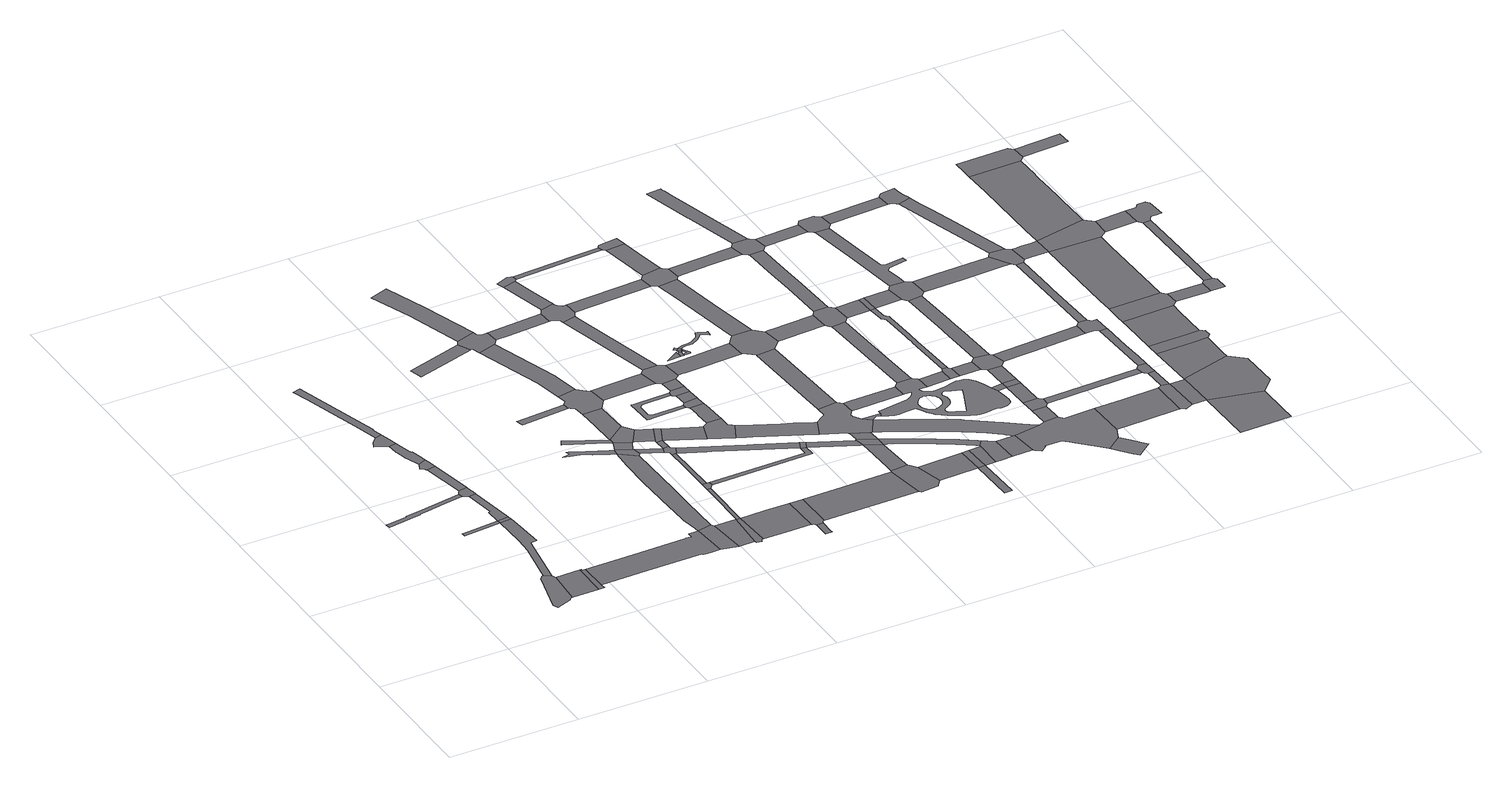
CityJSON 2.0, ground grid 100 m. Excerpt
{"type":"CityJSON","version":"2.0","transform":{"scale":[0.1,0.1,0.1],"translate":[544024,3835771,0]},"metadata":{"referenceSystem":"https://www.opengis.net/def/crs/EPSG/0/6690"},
"CityObjects":{
"road1":{"type":"Road","geometry":[{"type":"MultiSurface","lod":"1","boundaries":[[[0,1,2,3,4,5,6,7,8,9,10,11,12,13,14]]]}]},
"road2":{"type":"Road","attributes":{"RoadStructureAttribute.sectionType":"1"},"geometry":[{"type":"MultiSurface","lod":"1","boundaries":[[[15,16,17,18,19,20,21,22,23,24,25,26,27,28,29,30,31]]]}]},
"road3":{"type":"Road","geometry":[{"type":"MultiSurface","lod":"1","boundaries":[[[32,33,13,12,34,35,36,37]]]}]},
"road4":{"type":"Road","attributes":{"RoadStructureAttribute.sectionType":"1"},"geometry":[{"type":"MultiSurface","lod":"1","boundaries":[[[38,39,40,41,42,43,44]]]}]},
"road5":{"type":"Road","attributes":{"RoadStructureAttribute.sectionType":"1"},"geometry":[{"type":"MultiSurface","lod":"1","boundaries":[[[45,46,47,48,49,50,51,44,52,53,0,14]]]}]},
"road6":{"type":"Road","geometry":[{"type":"MultiSurface","lod":"1","boundaries":[[[54,55,56,37,36,57,58,59,60]]]}]},
"road7":{"type":"Road","geometry":[{"type":"MultiSurface","lod":"1","boundaries":[[[61,38,44,51]]]}]},
"road8":{"type":"Road","attributes":{"RoadStructureAttribute.sectionType":"1"},"geometry":[{"type":"MultiSurface","lod":"1","boundaries":[[[62,63,64,65,66,38,61]]]}]},
"road9":{"type":"Road","geometry":[{"type":"MultiSurface","lod":"1","boundaries":[[[67,68,69,70,71,72,15,31,73,74,75,64,63]]]}]},
"road10":{"type":"Road","attributes":{"RoadStructureAttribute.sectionType":"1"},"geometry":[{"type":"MultiSurface","lod":"1","boundaries":[[[76,77,78,70,69]]]}]},
"road11":{"type":"Road","geometry":[{"type":"MultiSurface","lod":"1","boundaries":[[[79,80,81,82,83,84,85,86,87]]]}]},
"road12":{"type":"Road","geometry":[{"type":"MultiSurface","lod":"1","boundaries":[[[88,89,90,91,92,93,94,78,77]]]}]},
"road13":{"type":"Road","attributes":{"RoadStructureAttribute.sectionType":"1"},"geometry":[{"type":"MultiSurface","lod":"1","boundaries":[[[95,96,97,98,99,100,87,86,101,102,103,104,90,89]]]}]},
"road14":{"type":"Road","attributes":{"RoadStructureAttribute.sectionType":"1"},"geometry":[{"type":"MultiSurface","lod":"1","boundaries":[[[105,106,107,108,109,110,111,112,81,80]]]}]},
"road15":{"type":"Road","attributes":{"RoadStructureAttribute.sectionType":"7"},"geometry":[{"type":"MultiSurface","lod":"1","boundaries":[[[113,114,115,116,117,118,119,120,60,59,121,122,123,124,125,126]]]}]},
"road16":{"type":"Road","geometry":[{"type":"MultiSurface","lod":"1","boundaries":[[[127,128,113,126,129,130]]]}]},
"road17":{"type":"Road","attributes":{"RoadStructureAttribute.sectionType":"1"},"geometry":[{"type":"MultiSurface","lod":"1","boundaries":[[[131,132,133,134,135,136,137,138,139,140,141,142,143,144]]]}]},
"road18":{"type":"Road","attributes":{"RoadStructureAttribute.sectionType":"1"},"geometry":[{"type":"MultiSurface","lod":"1","boundaries":[[[145,130,129,146]]]}]},
"road19":{"type":"Road","attributes":{"RoadStructureAttribute.sectionType":"1"},"geometry":[{"type":"MultiSurface","lod":"1","boundaries":[[[143,147,148,149,150,151,152,113,128,153,154,155,156]]]}]},
"road20":{"type":"Road","attributes":{"RoadStructureAttribute.sectionType":"1"},"geometry":[{"type":"MultiSurface","lod":"1","boundaries":[[[157,158,159,160,161,162,163,164]]]}]},
"road21":{"type":"Road","geometry":[{"type":"MultiSurface","lod":"1","boundaries":[[[165,145,146,166,167,168,169,170,171,172,173]]]}]},
"road22":{"type":"Road","attributes":{"RoadStructureAttribute.sectionType":"1"},"geometry":[{"type":"MultiSurface","lod":"1","boundaries":[[[174,175,176,177,178,179,180,181]]]}]},
"road23":{"type":"Road","attributes":{"RoadStructureAttribute.sectionType":"1"},"geometry":[{"type":"MultiSurface","lod":"1","boundaries":[[[182,183,184,185,186,187]]]}]},
"road24":{"type":"Road","geometry":[{"type":"MultiSurface","lod":"1","boundaries":[[[188,144,143,156,189,190,191,192]]]}]},
"road25":{"type":"Road","attributes":{"RoadStructureAttribute.sectionType":"1"},"geometry":[{"type":"MultiSurface","lod":"1","boundaries":[[[193,194,165,173,195,196]]]}]},
"road26":{"type":"Road","geometry":[{"type":"MultiSurface","lod":"1","boundaries":[[[163,188,192,197]]]}]},
"road27":{"type":"Road","geometry":[{"type":"MultiSurface","lod":"1","boundaries":[[[198,193,196,199,200,201,202,203]]]}]},
"road28":{"type":"Road","attributes":{"RoadStructureAttribute.sectionType":"1"},"geometry":[{"type":"MultiSurface","lod":"1","boundaries":[[[204,205,173,172,206,207]]]}]},
"road29":{"type":"Road","attributes":{"RoadStructureAttribute.sectionType":"1"},"geometry":[{"type":"MultiSurface","lod":"1","boundaries":[[[208,209,210,190,189,211,212]]]}]},
"road30":{"type":"Road","geometry":[{"type":"MultiSurface","lod":"1","boundaries":[[[213,214,164,163,197,215,216]]]}]},
"road31":{"type":"Road","attributes":{"RoadStructureAttribute.sectionType":"1"},"geometry":[{"type":"MultiSurface","lod":"1","boundaries":[[[217,218,219,220,164,214]]]}]},
"road32":{"type":"Road","attributes":{"RoadStructureAttribute.sectionType":"1"},"geometry":[{"type":"MultiSurface","lod":"1","boundaries":[[[221,222,223,224,198,203]]]}]},
"road33":{"type":"Road","geometry":[{"type":"MultiSurface","lod":"1","boundaries":[[[225,226,212,211,227,228,223,222,229,230]]]}]},
"road34":{"type":"Road","attributes":{"RoadStructureAttribute.sectionType":"1"},"geometry":[{"type":"MultiSurface","lod":"1","boundaries":[[[216,215,231,232,233]]]}]},
"road35":{"type":"Road","attributes":{"RoadStructureAttribute.sectionType":"1"},"geometry":[{"type":"MultiSurface","lod":"1","boundaries":[[[234,235,236,237,238,239]]]}]},
"road36":{"type":"Road","geometry":[{"type":"MultiSurface","lod":"1","boundaries":[[[240,241,242,243,244,182,187,245,246,247,248,218,217,249,250,251]]]}]},
"road37":{"type":"Road","attributes":{"RoadStructureAttribute.sectionType":"1"},"geometry":[{"type":"MultiSurface","lod":"1","boundaries":[[[252,253,212,226]]]}]},
"road38":{"type":"Road","attributes":{"RoadStructureAttribute.sectionType":"1"},"geometry":[{"type":"MultiSurface","lod":"1","boundaries":[[[254,255,256,257,258,259,242,241]]]}]},
"road39":{"type":"Road","geometry":[{"type":"MultiSurface","lod":"1","boundaries":[[[260,261,262,239,238,263,174,181,264,258,257,265,266,267,268]]]}]},
"road40":{"type":"Road","attributes":{"RoadStructureAttribute.sectionType":"1"},"geometry":[{"type":"MultiSurface","lod":"1","boundaries":[[[269,270,271,272,273,274]]]}]},
"road41":{"type":"Road","geometry":[{"type":"MultiSurface","lod":"1","boundaries":[[[233,232,253,252,275]]]}]},
"road42":{"type":"Road","geometry":[{"type":"MultiSurface","lod":"1","boundaries":[[[276,204,207,277,278,279,271,270,280,281]]]}]},
"road43":{"type":"Road","attributes":{"RoadStructureAttribute.sectionType":"1"},"geometry":[{"type":"MultiSurface","lod":"1","boundaries":[[[282,275,252,283,284,285]]]}]},
"road44":{"type":"Road","attributes":{"RoadStructureAttribute.sectionType":"1"},"geometry":[{"type":"MultiSurface","lod":"1","boundaries":[[[286,287,202,201,288,289,290,291]]]}]},
"road45":{"type":"Road","attributes":{"RoadStructureAttribute.sectionType":"1"},"geometry":[{"type":"MultiSurface","lod":"1","boundaries":[[[292,293,294,295,296,297,298,299,300,301,302,303,304,305,306,307,308,309]]]}]},
"road46":{"type":"Road","attributes":{"RoadStructureAttribute.sectionType":"1"},"geometry":[{"type":"MultiSurface","lod":"1","boundaries":[[[310,311,312,251,250,313,314,315]]]}]},
"road47":{"type":"Road","attributes":{"RoadStructureAttribute.sectionType":"1"},"geometry":[{"type":"MultiSurface","lod":"1","boundaries":[[[316,317,230,229,318,319,320,321]]]}]},
"road48":{"type":"Road","attributes":{"RoadStructureAttribute.sectionType":"1"},"geometry":[{"type":"MultiSurface","lod":"1","boundaries":[[[322,268,267,323,324]]]}]},
"road49":{"type":"Road","geometry":[{"type":"MultiSurface","lod":"1","boundaries":[[[325,326,327,328,329,285,284,330,331]]]}]},
"road50":{"type":"Road","attributes":{"RoadStructureAttribute.sectionType":"1"},"geometry":[{"type":"MultiSurface","lod":"1","boundaries":[[[332,333,334,335,336,337,328,327]]]}]},
"road51":{"type":"Road","attributes":{"RoadStructureAttribute.sectionType":"1"},"geometry":[{"type":"MultiSurface","lod":"1","boundaries":[[[338,339,276,281,340]]]}]},
"road52":{"type":"Road","geometry":[{"type":"MultiSurface","lod":"1","boundaries":[[[341,342,343,344,345,301,300,346,347,335,334]]]}]},
"road53":{"type":"Road","attributes":{"RoadStructureAttribute.sectionType":"1"},"geometry":[{"type":"MultiSurface","lod":"1","boundaries":[[[348,349,343,342]]]}]},
"road54":{"type":"Road","geometry":[{"type":"MultiSurface","lod":"1","boundaries":[[[350,351,352,353,292,309,354,355,349,348]]]}]},
"road55":{"type":"Road","attributes":{"RoadStructureAttribute.sectionType":"1"},"geometry":[{"type":"MultiSurface","lod":"1","boundaries":[[[356,357,351,350]]]}]},
"road56":{"type":"Road","geometry":[{"type":"MultiSurface","lod":"1","boundaries":[[[358,359,360,310,315,357,356,361,362]]]}]},
"road57":{"type":"Road","attributes":{"RoadStructureAttribute.sectionType":"1"},"geometry":[{"type":"MultiSurface","lod":"1","boundaries":[[[363,364,365,366,367,368,359,358]]]}]},
"road58":{"type":"Road","geometry":[{"type":"MultiSurface","lod":"1","boundaries":[[[369,370,371,372,373,374,375,376,322,324,377,378,379,380,367,366,381,382,383,384]]]}]},
"road59":{"type":"Road","geometry":[{"type":"MultiSurface","lod":"1","boundaries":[[[321,320,385,286,291,386]]]}]},
"road60":{"type":"Road","attributes":{"RoadStructureAttribute.sectionType":"1"},"geometry":[{"type":"MultiSurface","lod":"1","boundaries":[[[387,388,389,374,373]]]}]},
"road61":{"type":"Road","attributes":{"RoadStructureAttribute.sectionType":"1"},"geometry":[{"type":"MultiSurface","lod":"1","boundaries":[[[390,391,392,393,331,330,394,395,396,397,398,399]]]}]},
"road62":{"type":"Road","geometry":[{"type":"MultiSurface","lod":"1","boundaries":[[[400,401,402,403,404,389,388,405,406,407,408]]]}]},
"road63":{"type":"Road","attributes":{"RoadStructureAttribute.sectionType":"1"},"geometry":[{"type":"MultiSurface","lod":"1","boundaries":[[[386,291,409,410,411]]]}]},
"road64":{"type":"Road","geometry":[{"type":"MultiSurface","lod":"1","boundaries":[[[412,413,414,415]]]}]},
"road65":{"type":"Road","geometry":[{"type":"MultiSurface","lod":"1","boundaries":[[[416,415,414,417,418,419,420]]]}]},
"road66":{"type":"Road","geometry":[{"type":"MultiSurface","lod":"1","boundaries":[[[421,422,423,424]]]}]},
"road67":{"type":"Road","geometry":[{"type":"MultiSurface","lod":"1","boundaries":[[[423,425,416,420,426]]]}]},
"road68":{"type":"Road","geometry":[{"type":"MultiSurface","lod":"1","boundaries":[[[424,423,426,427,428]]]}]},
"road69":{"type":"Road","geometry":[{"type":"MultiSurface","lod":"1","boundaries":[[[429,430,431,432,338,340,433,434,435,436,437,438,439]]]}]},
"road70":{"type":"Road","geometry":[{"type":"MultiSurface","lod":"1","boundaries":[[[440,441,442,443,444,445,446,447,428,427,448,449,450,451,452,453,454,418,417]]]}]},
"road71":{"type":"Road","attributes":{"RoadStructureAttribute.sectionType":"1"},"geometry":[{"type":"MultiSurface","lod":"1","boundaries":[[[455,456,457,458,362,361,459,460,461,462]]]}]},
"road72":{"type":"Road","attributes":{"RoadStructureAttribute.sectionType":"1"},"geometry":[{"type":"MultiSurface","lod":"1","boundaries":[[[410,463,464,465,466,467,431,430,468,469]]]}]},
"road73":{"type":"Road","geometry":[{"type":"MultiSurface","lod":"1","boundaries":[[[470,471,411,410,469,472,473]]]}]},
"road74":{"type":"Road","attributes":{"RoadStructureAttribute.sectionType":"1"},"geometry":[{"type":"MultiSurface","lod":"1","boundaries":[[[474,473,472,475]]]}]},
"road75":{"type":"Road","attributes":{"RoadStructureAttribute.sectionType":"1"},"geometry":[{"type":"MultiSurface","lod":"1","boundaries":[[[476,384,383,477]]]}]},
"road76":{"type":"Road","geometry":[{"type":"MultiSurface","lod":"1","boundaries":[[[478,479,480,481,399,398,482,483,474,475,484,485,486,487,488,489,490,491,492]]]}]},
"road77":{"type":"Road","geometry":[{"type":"MultiSurface","lod":"1","boundaries":[[[493,494,495,496,497,498,499,500,501,502,503,504,505,506,507,508,509,510,511,512,513,514,424,428]]]}]},
"road78":{"type":"Road","attributes":{"RoadStructureAttribute.sectionType":"1"},"geometry":[{"type":"MultiSurface","lod":"1","boundaries":[[[515,516,408,407,517,518]]]}]},
"road79":{"type":"Road","attributes":{"RoadStructureAttribute.sectionType":"1"},"geometry":[{"type":"MultiSurface","lod":"1","boundaries":[[[519,520,439,438,521,522]]]}]},
"road80":{"type":"Road","attributes":{"RoadStructureAttribute.sectionType":"1"},"geometry":[{"type":"MultiSurface","lod":"1","boundaries":[[[523,524,525,526,527,479,478]]]}]},
"road81":{"type":"Road","attributes":{"RoadStructureAttribute.sectionType":"1"},"geometry":[{"type":"MultiSurface","lod":"1","boundaries":[[[488,487,528,529,530]]]}]},
"road82":{"type":"Road","attributes":{"RoadStructureAttribute.sectionType":"1"},"geometry":[{"type":"MultiSurface","lod":"1","boundaries":[[[531,522,532,533]]]}]},
"road83":{"type":"Road","attributes":{"RoadStructureAttribute.sectionType":"1"},"geometry":[{"type":"MultiSurface","lod":"1","boundaries":[[[534,535,536,537,538,539,540,472,469,541,542,543,544,545,546,547,548,549,550,551,552,553]]]}]},
"road84":{"type":"Road","geometry":[{"type":"MultiSurface","lod":"1","boundaries":[[[554,555,556,557,558,455,462,559,560,525,524,561,562,563,564]]]}]},
"road85":{"type":"Road","geometry":[{"type":"MultiSurface","lod":"1","boundaries":[[[565,519,522,531]]]}]},
"road86":{"type":"Road","attributes":{"RoadStructureAttribute.sectionType":"1"},"geometry":[{"type":"MultiSurface","lod":"1","boundaries":[[[566,567,568,569,570,571,572,554,564]]]}]},
"road87":{"type":"Road","attributes":{"RoadStructureAttribute.sectionType":"1"},"geometry":[{"type":"MultiSurface","lod":"1","boundaries":[[[573,574,492,491,575,576,577,578]]]}]},
"road88":{"type":"Road","attributes":{"RoadStructureAttribute.sectionType":"1"},"geometry":[{"type":"MultiSurface","lod":"1","boundaries":[[[579,565,531,580]]]}]},
"road89":{"type":"Road","geometry":[{"type":"MultiSurface","lod":"1","boundaries":[[[581,582,583,584,585,586,476,477,587,569,568,588,589,590]]]}]},
"road90":{"type":"Road","attributes":{"RoadStructureAttribute.sectionType":"1"},"geometry":[{"type":"MultiSurface","lod":"1","boundaries":[[[591,592,593,585,584]]]}]},
"road91":{"type":"Road","geometry":[{"type":"MultiSurface","lod":"1","boundaries":[[[594,595,596,515,518,597,598,593,592]]]}]},
"road92":{"type":"Road","geometry":[{"type":"MultiSurface","lod":"1","boundaries":[[[599,600,553,552,579,580,601,602,603]]]}]},
"road93":{"type":"Road","attributes":{"RoadStructureAttribute.sectionType":"1"},"geometry":[{"type":"MultiSurface","lod":"1","boundaries":[[[604,605,606,607,608,609,610,611,612,613,614,615,616,617,618,619,620,621,622,623,487,486,624,625,626,627,628,629,630,631,632,633,634,635,636,637,638,639,640,641,642]]]}]},
"road94":{"type":"Road","attributes":{"RoadStructureAttribute.sectionType":"1"},"geometry":[{"type":"MultiSurface","lod":"1","boundaries":[[[643,644,645,646,647,563,562,648,649,650,651]]]}]},
"road95":{"type":"Road","geometry":[{"type":"MultiSurface","lod":"1","boundaries":[[[641,603,602,652]]]}]},
"road96":{"type":"Road","attributes":{"RoadStructureAttribute.sectionType":"1"},"geometry":[{"type":"MultiSurface","lod":"1","boundaries":[[[653,654,655,656,657,658,659,660,661,662,663,664,665,666,667,668,669,670,671,672,673,674,675,676,677,678,679,680,681,682,683,684,685,686,687,688,689,690,691,692,693,694,695,696,697,698,699,700,701,702,703,704,705,706,707,708,709,573,578,710,711,712,713,714,715,716,717,718,530,529],[719,720,721,722,723,724,725,726,727,728,729,730,731,732,733,734,735,736,737,738,739,740,741,742,743,744,745,746,747,748,749,750,751,752,753,754,755,756],[757,758,759,760,761,762,763,764,765,766,767,768,769,770,771,772,773,774,775,776,777,778,779,780,781,782,783,784,785,786,787,788,789,790,791,792,793,794,795,796,797,798,799,800,801,802]]]}]},
"road97":{"type":"Road","attributes":{"RoadStructureAttribute.sectionType":"1"},"geometry":[{"type":"MultiSurface","lod":"1","boundaries":[[[803,804,805,806,707,706]]]}]},
"road98":{"type":"Road","attributes":{"RoadStructureAttribute.sectionType":"1"},"geometry":[{"type":"MultiSurface","lod":"1","boundaries":[[[807,808,809,590,589,810,811,812]]]}]},
"road99":{"type":"Road","geometry":[{"type":"MultiSurface","lod":"1","boundaries":[[[813,703,702,814]]]}]},
"road100":{"type":"Road","geometry":[{"type":"MultiSurface","lod":"1","boundaries":[[[815,816,817,818,819,643,651,820,821,805,804,822,823,824,825]]]}]},
"road101":{"type":"Road","geometry":[{"type":"MultiSurface","lod":"1","boundaries":[[[826,827,828,813,814,829,830,831,832,833]]]}]},
"road102":{"type":"Road","geometry":[{"type":"MultiSurface","lod":"1","boundaries":[[[834,835,836,642,641,652,837,838,839,840,841,842,843,844,845,846,847,848,849,850]]]}]},
"road103":{"type":"Road","attributes":{"RoadStructureAttribute.sectionType":"1"},"geometry":[{"type":"MultiSurface","lod":"1","boundaries":[[[851,852,853,854,855,856,817,816]]]}]},
"road104":{"type":"Road","attributes":{"RoadStructureAttribute.sectionType":"1"},"geometry":[{"type":"MultiSurface","lod":"1","boundaries":[[[857,858,859,860,836,835]]]}]},
"road105":{"type":"Road","attributes":{"RoadStructureAttribute.sectionType":"1"},"geometry":[{"type":"MultiSurface","lod":"1","boundaries":[[[861,825,824,862]]]}]},
"road106":{"type":"Road","geometry":[{"type":"MultiSurface","lod":"1","boundaries":[[[863,684,683,864]]]}]},
"road107":{"type":"Road","attributes":{"RoadStructureAttribute.sectionType":"1"},"geometry":[{"type":"MultiSurface","lod":"1","boundaries":[[[865,866,867,868,869,870,871,872,862,873,874,875,876,877,878,879,880,881,826,833]]]}]},
"road108":{"type":"Road","attributes":{"RoadStructureAttribute.sectionType":"1"},"geometry":[{"type":"MultiSurface","lod":"1","boundaries":[[[882,830,829,883]]]}]},
"road109":{"type":"Road","geometry":[{"type":"MultiSurface","lod":"1","boundaries":[[[884,885,886,887,888,860,859,889,890,891]]]}]},
"road110":{"type":"Road","geometry":[{"type":"MultiSurface","lod":"1","boundaries":[[[892,893,894,807,812,895,896,854,853,897,898,899,900,901,902,903]]]}]},
"road111":{"type":"Road","attributes":{"RoadStructureAttribute.sectionType":"1"},"geometry":[{"type":"MultiSurface","lod":"1","boundaries":[[[904,905,864,906,887,886]]]}]},
"road112":{"type":"Road","attributes":{"RoadStructureAttribute.sectionType":"1"},"geometry":[{"type":"MultiSurface","lod":"1","boundaries":[[[907,908,909,910,911,912,913,914,915,916,892,903]]]}]},
"road113":{"type":"Road","geometry":[{"type":"MultiSurface","lod":"1","boundaries":[[[917,863,864,905]]]}]},
"road114":{"type":"Road","geometry":[{"type":"MultiSurface","lod":"1","boundaries":[[[918,861,862,872]]]}]},
"road115":{"type":"Road","attributes":{"RoadStructureAttribute.sectionType":"1"},"geometry":[{"type":"MultiSurface","lod":"1","boundaries":[[[919,920,848,847,921,922,923,924]]]}]},
"road116":{"type":"Road","attributes":{"RoadStructureAttribute.sectionType":"1"},"geometry":[{"type":"MultiSurface","lod":"1","boundaries":[[[925,926,863,917]]]}]},
"road117":{"type":"Road","geometry":[{"type":"MultiSurface","lod":"1","boundaries":[[[927,882,883,926,925,928,929,930]]]}]},
"road118":{"type":"Road","attributes":{"RoadStructureAttribute.sectionType":"1"},"geometry":[{"type":"MultiSurface","lod":"1","boundaries":[[[931,918,872,932,933]]]}]},
"road119":{"type":"Road","attributes":{"RoadStructureAttribute.sectionType":"1"},"geometry":[{"type":"MultiSurface","lod":"1","boundaries":[[[934,935,936,937,938,939,940,941,942,927,930]]]}]},
"road120":{"type":"Road","attributes":{"RoadStructureAttribute.sectionType":"1"},"geometry":[{"type":"MultiSurface","lod":"1","boundaries":[[[943,900,899,944]]]}]},
"road121":{"type":"Road","geometry":[{"type":"MultiSurface","lod":"1","boundaries":[[[945,946,931,933,947,939,938,948,949,950,951,952,953,954]]]}]},
"road122":{"type":"Road","attributes":{"RoadStructureAttribute.sectionType":"1"},"geometry":[{"type":"MultiSurface","lod":"1","boundaries":[[[955,891,890,956]]]}]},
"road123":{"type":"Road","attributes":{"RoadStructureAttribute.sectionType":"1"},"geometry":[{"type":"MultiSurface","lod":"1","boundaries":[[[957,958,850,849,959,960]]]}]},
"road124":{"type":"Road","attributes":{"RoadStructureAttribute.sectionType":"1"},"geometry":[{"type":"MultiSurface","lod":"1","boundaries":[[[961,962,963,964,965,966,967,968,969,970,971,972,945,954]]]}]},
"road125":{"type":"Road","geometry":[{"type":"MultiSurface","lod":"1","boundaries":[[[973,974,975,976,977,978,943,944,979,980,971,970,981,982,983,984]]]}]},
"road126":{"type":"Road","attributes":{"RoadStructureAttribute.sectionType":"1"},"geometry":[{"type":"MultiSurface","lod":"1","boundaries":[[[985,986,929,928,987,988]]]}]},
"road127":{"type":"Road","geometry":[{"type":"MultiSurface","lod":"1","boundaries":[[[989,990,991,957,960,992,993,994,995,996]]]}]},
"road128":{"type":"Road","attributes":{"RoadStructureAttribute.sectionType":"1"},"geometry":[{"type":"MultiSurface","lod":"1","boundaries":[[[997,998,999,951,950,1000,1001,1002]]]}]},
"road129":{"type":"Road","attributes":{"RoadStructureAttribute.sectionType":"1"},"geometry":[{"type":"MultiSurface","lod":"1","boundaries":[[[1003,1004,1005,989,996]]]}]},
"road130":{"type":"Road","geometry":[{"type":"MultiSurface","lod":"1","boundaries":[[[1006,1007,1008,1009,955,956,1010,1011,1012,1005,1004,1013]]]}]},
"road131":{"type":"Road","attributes":{"RoadStructureAttribute.sectionType":"1"},"geometry":[{"type":"MultiSurface","lod":"1","boundaries":[[[1014,984,983,1015]]]}]},
"road132":{"type":"Road","attributes":{"RoadStructureAttribute.sectionType":"1"},"geometry":[{"type":"MultiSurface","lod":"1","boundaries":[[[1016,996,995,1017]]]}]},
"road133":{"type":"Road","attributes":{"RoadStructureAttribute.sectionType":"1"},"geometry":[{"type":"MultiSurface","lod":"1","boundaries":[[[1018,1019,1020,1021,1006,1013]]]}]},
"road134":{"type":"Road","geometry":[{"type":"MultiSurface","lod":"1","boundaries":[[[1022,1023,1024,1025,1026,985,988,1027,1021,1020]]]}]},
"road135":{"type":"Road","attributes":{"function":"3"},"geometry":[{"type":"MultiSurface","lod":"1","boundaries":[[[1028,1029,1030,1031,1032,1033]]]}]},
"road136":{"type":"Road","attributes":{"RoadStructureAttribute.sectionType":"1"},"geometry":[{"type":"MultiSurface","lod":"1","boundaries":[[[1034,1035,1036,1037,1038,1026,1025]]]}]},
"road137":{"type":"Road","geometry":[{"type":"MultiSurface","lod":"1","boundaries":[[[1039,1040,1016,1017,1028,1033,1041,1042]]]}]},
"road138":{"type":"Road","geometry":[{"type":"MultiSurface","lod":"1","boundaries":[[[1043,1044,1045,1046,1047,1048,1049,1050,1051,1052,1014,1015,1053,1054,1055,1056,1057]]]}]},
"road139":{"type":"Road","geometry":[{"type":"MultiSurface","lod":"1","boundaries":[[[1058,1059,1060,997,1002,1037,1036,1061,1062,1063]]]}]},
"road140":{"type":"Road","attributes":{"function":"3"},"geometry":[{"type":"MultiSurface","lod":"1","boundaries":[[[1064,1065,1066,1067,1068,1069,1070,1040,1039]]]}]},
"road141":{"type":"Road","attributes":{"RoadStructureAttribute.sectionType":"1"},"geometry":[{"type":"MultiSurface","lod":"1","boundaries":[[[1071,1072,1073,1074,1057,1056,1075,1076,1058,1063]]]}]},
"road142":{"type":"Road","geometry":[{"type":"MultiSurface","lod":"1","boundaries":[[[1077,1078,1079,1080,1081,1082,1083,1069,1068,1067,1066,1084,1085,1086,1087]]]}]},
"road143":{"type":"Road","attributes":{"function":"1"},"geometry":[{"type":"MultiSurface","lod":"1","boundaries":[[[1088,1089,1090,1091,1083,1082,1081,1080]]]}]},
"road144":{"type":"Road","attributes":{"RoadStructureAttribute.sectionType":"1"},"geometry":[{"type":"MultiSurface","lod":"1","boundaries":[[[1092,1093,1094,1095,1062,1061,1096,1097,1098,1099,1100]]]}]},
"road145":{"type":"Road","geometry":[{"type":"MultiSurface","lod":"1","boundaries":[[[1101,1102,1103,1104,1105,1106,1090,1089,1107,1108,1109,1110]]]}]},
"road146":{"type":"Road","attributes":{"function":"1"},"geometry":[{"type":"MultiSurface","lod":"1","boundaries":[[[1100,1111,1112,1113,1104,1103,1114,1115,1116,1117]]]}]},
"road147":{"type":"Road","geometry":[{"type":"MultiSurface","lod":"1","boundaries":[[[1118,1119,1092,1100,1117,1120,1121,1122]]]}]},
"road148":{"type":"Road","attributes":{"RoadStructureAttribute.sectionType":"1"},"geometry":[{"type":"MultiSurface","lod":"1","boundaries":[[[1110,1109,1123,1124,1125]]]}]},
"road149":{"type":"Road","attributes":{"function":"1"},"geometry":[{"type":"MultiSurface","lod":"1","boundaries":[[[1126,1127,1128,1129,1130,1131,1132,1133,1134,1135,1136,1137,1138,1139,1140,1119,1118]]]}]},
"road150":{"type":"Road","geometry":[{"type":"MultiSurface","lod":"1","boundaries":[[[1141,1142,1125,1124,1143,1144,1145,1146,1147,1148,1149]]]}]},
"road151":{"type":"Road","geometry":[{"type":"MultiSurface","lod":"1","boundaries":[[[1150,1151,1152,1153,1136,1135,1154,1155,1156]]]}]},
"road152":{"type":"Road","attributes":{"RoadStructureAttribute.sectionType":"1"},"geometry":[{"type":"MultiSurface","lod":"1","boundaries":[[[1157,1122,1121,1158]]]}]},
"road153":{"type":"Road","attributes":{"RoadStructureAttribute.sectionType":"1"},"geometry":[{"type":"MultiSurface","lod":"1","boundaries":[[[1159,1160,1161,1162,1141,1149]]]}]},
"road154":{"type":"Road","geometry":[{"type":"MultiSurface","lod":"1","boundaries":[[[1163,1164,1165,1157,1158,1166,1161,1160,1167,1168,1169,1170,1171,1172,1173]]]}]},
"road155":{"type":"Road","attributes":{"RoadStructureAttribute.sectionType":"1"},"geometry":[{"type":"MultiSurface","lod":"1","boundaries":[[[1174,1156,1155,1175]]]}]}
},
"vertices":[
[645,693,0],[630,686,0],[614,669,0],[607,663,0],[609,659,0],[526,329,0],[531,320,0],[545,294,0],[661,340,0],[665,345,0],[670,350,0],[678,355,0],[686,357,0],[707,634,0],[693,659,0],
[619,1859,0],[308,1807,0],[223,1793,0],[174,1784,0],[174,1782,0],[174,1781,0],[40,1762,0],[4,1755,0],[11,1718,0],[181,1744,0],[213,1750,0],[268,1759,0],[268,1762,0],[267,1765,0],[340,1777,0],[477,1799,0],[629,1825,0],
[867,634,0],[843,634,0],[695,358,0],[697,358,0],[894,359,0],[896,634,0],
[696,1439,0],[542,1425,0],[407,1414,0],[408,1399,0],[409,1384,0],[588,1398,0],[698,1407,0],
[694,664,0],[695,672,0],[749,1018,0],[763,1092,0],[813,1097,0],[798,1304,0],[787,1416,0],[707,1158,0],[700,1017,0],
[920,625,0],[907,624,0],[907,634,0],[939,361,0],[937,389,0],[936,404,0],[932,625,0],
[783,1448,0],
[781,1475,0],[726,1810,0],[669,1801,0],[706,1567,0],[692,1565,0],
[720,1844,0],[714,1879,0],[710,1907,0],[641,1893,0],[633,1880,0],[621,1862,0],[632,1825,0],[634,1824,0],[643,1818,0],
[688,2024,0],[646,2241,0],[576,2228,0],
[530,2685,0],[509,2765,0],[457,2749,0],[434,2726,0],[424,2715,0],[417,2708,0],[392,2653,0],[488,2610,0],[545,2620,0],
[636,2296,0],[624,2346,0],[562,2318,0],[537,2263,0],[550,2258,0],[565,2240,0],[571,2234,0],
[618,2370,0],[617,2375,0],[594,2474,0],[584,2474,0],[581,2486,0],[580,2490,0],[497,2524,0],[497,2519,0],[520,2422,0],[525,2412,0],
[488,2847,0],[492,2848,0],[464,2952,0],[372,3263,0],[294,3531,0],[235,3514,0],[274,3384,0],[402,2946,0],
[1836,679,0],[1763,677,0],[1763,638,0],[1743,639,0],[1742,639,0],[1723,640,0],[1719,637,0],[1302,631,0],[1301,409,0],[1726,414,0],[1726,403,0],[1746,403,0],[1788,404,0],[1860,404,0],
[1954,692,0],[1948,702,0],[1991,377,0],[1963,680,0],
[1787,1851,0],[1569,1948,0],[1529,1966,0],[1514,1973,0],[1521,1942,0],[1522,1940,0],[1520,1940,0],[1462,1925,0],[1511,1912,0],[1605,1889,0],[1657,1856,0],[1767,1807,0],[1808,1788,0],[1813,1839,0],
[2130,683,0],[2113,379,0],
[1799,1634,0],[1798,1392,0],[1807,1028,0],[1809,970,0],[1813,844,0],[1834,716,0],[1947,710,0],[1942,1030,0],[1939,1226,0],[1931,1693,0],
[1552,2110,0],[1541,2090,0],[1530,2070,0],[1532,2070,0],[1817,1938,0],[1839,1928,0],[1853,1922,0],[1851,1967,0],
[2137,683,0],[2121,363,0],[2159,358,0],[2160,365,0],[2161,369,0],[2163,374,0],[2168,378,0],[2179,380,0],[2163,682,0],
[1503,3501,0],[1140,3391,0],[1066,3370,0],[1080,3320,0],[1095,3271,0],[1163,3291,0],[1316,3337,0],[1549,3406,0],
[1782,2503,0],[1405,2469,0],[1400,2469,0],[1407,2441,0],[1414,2412,0],[1787,2444,0],
[1818,1841,0],[1946,1719,0],[1934,1783,0],[1932,1786,0],[1931,1788,0],
[2138,1107,0],[2138,1032,0],[2165,1032,0],[2166,1107,0],
[1968,1867,0],
[2138,1177,0],[2177,1120,0],[2193,1138,0],[2194,1140,0],[2194,1177,0],[2170,1177,0],
[2549,688,0],[2360,685,0],[2363,383,0],[2553,386,0],
[1953,1775,0],[1944,1779,0],[1942,1780,0],[2097,1653,0],[2118,1702,0],
[2050,2004,0],[1997,2079,0],[1973,1869,0],[2054,1997,0],
[1989,2341,0],[1838,2336,0],[1844,2160,0],[1850,1989,0],
[2171,1184,0],[2163,1602,0],[2134,1601,0],[2137,1464,0],
[2163,1682,0],[2162,1703,0],[2133,1637,0],[2134,1620,0],[2168,1605,0],[2196,1667,0],
[1984,1865,0],[2114,1807,0],[2175,1944,0],
[1530,4023,0],[1405,4350,0],[1264,4302,0],[1389,3978,0],[1526,3543,0],[1668,3589,0],
[2019,2566,0],[1942,2634,0],[1795,2607,0],[1809,2533,0],[1786,2507,0],[1800,2445,0],[1804,2440,0],[1809,2435,0],[1827,2415,0],[2041,2418,0],[2042,2420,0],[2027,2566,0],
[2160,1788,0],[2115,1786,0],
[1904,2840,0],[1903,2847,0],[1900,2854,0],[1728,3388,0],[1588,3343,0],[1756,2820,0],
[1729,3538,0],[1708,3537,0],[1677,3560,0],[1508,3511,0],[1566,3411,0],[1729,3389,0],[1755,3426,0],[1759,3432,0],[1751,3540,0],
[2633,257,0],[2634,364,0],[2582,361,0],[2582,354,0],[2583,234,0],[2636,234,0],
[2221,1924,0],
[2652,689,0],[2564,382,0],[2572,379,0],[2579,371,0],[2642,382,0],[2657,387,0],
[2464,1815,0],[2178,1780,0],[2440,1662,0],[2486,1806,0],
[2944,1253,0],[2944,1192,0],[2973,1157,0],[2984,1157,0],[2984,1174,0],[2982,1244,0],
[2485,2292,0],[2240,2282,0],[2203,2280,0],[2183,2279,0],[2183,2274,0],[2190,2064,0],[2210,2065,0],[2244,2066,0],[2495,2075,0],[2495,2110,0],[2255,2102,0],[2252,2102,0],[2250,2105,0],[2230,2125,0],[2226,2222,0],[2244,2240,0],[2248,2245,0],[2478,2255,0],
[2431,2590,0],[2391,2587,0],[2203,2576,0],[2079,2421,0],[2395,2437,0],[2460,2441,0],
[2687,1448,0],[2644,1466,0],[2360,1520,0],[2389,1507,0],[2943,1262,0],[2970,1322,0],
[2185,3573,0],[1860,3440,0],[2193,3466,0],
[2667,1733,0],[2647,1750,0],[2643,1841,0],[2532,1837,0],[2529,1835,0],[2617,1582,0],[2684,1718,0],
[2639,1932,0],[2633,2002,0],[2629,2064,0],[2521,2057,0],[2525,1974,0],[2527,1950,0],
[3343,700,0],[2971,694,0],[3392,398,0],
[2627,2085,0],[2625,2146,0],[2516,2133,0],[2511,2127,0],[2496,2111,0],[2498,2073,0],[2515,2061,0],
[2618,2242,0],[2509,2234,0],
[2613,2312,0],[2505,2305,0],[2499,2300,0],[2490,2292,0],[2485,2250,0],[2503,2238,0],
[2605,2421,0],[2496,2414,0],
[2576,2629,0],[2463,2628,0],[2459,2623,0],[2643,2454,0],[2622,2603,0],
[2573,2642,0],[2398,3336,0],[2385,3389,0],[2374,3434,0],[2268,3408,0],[2356,3054,0],
[2363,3587,0],[2358,3591,0],[2330,3615,0],[2323,3621,0],[2318,3641,0],[2212,3614,0],[2208,3608,0],[2189,3579,0],[2217,3467,0],[2227,3462,0],[2251,3448,0],[2259,3443,0],[2377,3441,0],[2394,3473,0],[2397,3478,0],[2390,3589,0],
[2944,1254,0],[3009,1304,0],
[2264,3850,0],[2224,4012,0],[2118,3984,0],
[3182,1494,0],[3053,1554,0],[2972,1589,0],[2717,1703,0],[2654,1566,0],[2682,1553,0],[2724,1535,0],[3121,1357,0],[3137,1350,0],[3198,1487,0],
[2230,4072,0],[2226,4074,0],[2201,4086,0],[2102,4045,0],[2109,4021,0],[2233,4022,0],[2242,4033,0],[2243,4034,0],[2236,4072,0],
[3318,1096,0],[3338,1087,0],[3324,1163,0],
[2769,2712,0],[2666,2649,0],[2771,2655,0],[2768,2695,0],
[2785,2705,0],[2798,2656,0],[2797,2673,0],[2802,2688,0],[2803,2698,0],
[2780,2766,0],[2766,2751,0],[2782,2734,0],[2800,2751,0],
[2785,2709,0],[2805,2713,0],
[2812,2720,0],[2817,2732,0],
[3495,710,0],[3482,727,0],[3353,714,0],[3346,704,0],[3410,382,0],[3542,393,0],[3549,402,0],[3561,418,0],[3574,434,0],[3587,451,0],[3531,667,0],
[2812,2657,0],[2818,2657,0],[2843,2659,0],[2845,2659,0],[2853,2659,0],[2855,2671,0],[2822,2724,0],[2820,2726,0],[2818,2710,0],[2818,2709,0],[2836,2676,0],[2829,2676,0],[2828,2676,0],[2816,2675,0],[2813,2675,0],
[3139,2637,0],[2690,2608,0],[2689,2608,0],[2650,2605,0],[2649,2455,0],[2681,2458,0],[2700,2459,0],[3153,2484,0],
[3339,1067,0],[3340,1043,0],[3340,1028,0],[3340,1021,0],[3351,769,0],[3480,757,0],[3461,1022,0],
[3331,1168,0],[3324,1170,0],[3459,1106,0],[3331,1169,0],
[3326,1259,0],[3455,1200,0],
[2993,3627,0],[3007,3519,0],
[3428,1644,0],[3279,1623,0],[3283,1546,0],[3251,1524,0],[3319,1269,0],[3319,1262,0],[3462,1202,0],[3469,1202,0],[3470,1202,0],[3545,1333,0],[3484,1377,0],[3445,1435,0],[3442,1459,0],[3470,1500,0],[3465,1612,0],
[2822,2735,0],[2825,2737,0],[2836,2744,0],[2864,2751,0],[2917,2755,0],[2974,2785,0],[3012,2828,0],[3064,2804,0],[3073,2793,0],[3083,2842,0],[3063,2836,0],[3014,2860,0],[2997,2866,0],[2987,2838,0],[2973,2816,0],[2944,2793,0],[2918,2778,0],[2893,2773,0],[2846,2770,0],[2831,2763,0],[2827,2761,0],[2824,2759,0],
[2922,4116,0],[2729,4104,0],[2732,4064,0],[2931,4076,0],
[3881,683,0],[3554,668,0],[3879,465,0],[3891,465,0],
[3425,1690,0],[3381,2432,0],[3234,2420,0],[3273,1726,0],[3275,1683,0],
[3592,1363,0],[3614,1351,0],[3629,1377,0],
[3947,467,0],[3902,103,0],[3958,105,0],
[4049,766,0],[3945,836,0],[3808,921,0],[3666,999,0],[3580,1046,0],[3527,1073,0],[3469,1102,0],[3464,1022,0],[3473,1023,0],[3479,1023,0],[3491,1020,0],[3505,1017,0],[3517,1012,0],[3528,1007,0],[3631,952,0],[3786,864,0],[3898,795,0],[4015,716,0],[4032,705,0],[4067,754,0],
[3200,2715,0],[3197,2712,0],[3196,2710,0],[3161,2665,0],[3144,2643,0],[3158,2484,0],[3233,2421,0],[3381,2436,0],[3446,2502,0],[3424,2651,0],[3351,2712,0],
[3937,685,0],
[3348,2728,0],[3275,3133,0],[3207,3512,0],[3055,3495,0],[3068,3426,0],[3075,3387,0],[3128,3106,0],
[3875,1625,0],[3522,1614,0],[3470,1501,0],[3523,1503,0],[3757,1510,0],[3879,1515,0],
[4031,689,0],[4029,471,0],
[3214,3655,0],[3180,3683,0],[3174,3687,0],[3174,3690,0],[3026,3667,0],[2999,3633,0],[3013,3520,0],[3226,3540,0],[3229,3544,0],[3217,3655,0],
[3143,3861,0],[3104,4070,0],[2956,4059,0],
[3088,4157,0],[2939,4137,0],[2928,4123,0],[2938,4076,0],[2954,4061,0],
[4147,698,0],[4105,728,0],[4094,474,0],[4162,477,0],[4152,695,0],
[4498,745,0],[4455,776,0],[4414,807,0],[4311,882,0],[4303,888,0],[4221,946,0],[4088,1039,0],[4071,1051,0],[4060,1057,0],[4044,1067,0],[4021,1081,0],[3961,1115,0],[3923,1136,0],[3885,1157,0],[3856,1174,0],[3837,1184,0],[3816,1195,0],[3791,1208,0],[3753,1228,0],[3707,1252,0],[3478,1199,0],[3526,1175,0],[3589,1143,0],[3737,1067,0],[3773,1048,0],[3831,1016,0],[3873,992,0],[3926,960,0],[4011,908,0],[4090,856,0],[4150,817,0],[4213,771,0],[4244,746,0],[4256,737,0],[4281,717,0],[4288,712,0],[4291,709,0],[4301,701,0],[4514,733,0],
[3808,2676,0],[3807,2675,0],[3594,2662,0],[3511,2657,0],[3447,2653,0],[3464,2503,0],[3480,2505,0],[3513,2507,0],[3818,2527,0],
[4323,484,0],
[3635,1339,0],[3662,1324,0],[3702,1312,0],[3735,1307,0],[3785,1313,0],[3870,1321,0],[3893,1276,0],[3913,1239,0],[3936,1211,0],[3951,1192,0],[3986,1162,0],[4021,1140,0],[4069,1114,0],[4084,1106,0],[4155,1069,0],[4192,1052,0],[4202,1050,0],[4222,1045,0],[4257,1043,0],[4292,1048,0],[4320,1053,0],[4355,1056,0],[4385,1051,0],[4407,1049,0],[4437,1052,0],[4462,1067,0],[4477,1085,0],[4484,1120,0],[4478,1175,0],[4472,1215,0],[4468,1242,0],[4445,1299,0],[4421,1359,0],[4393,1429,0],[4358,1466,0],[4328,1481,0],[4300,1485,0],[4275,1488,0],[4248,1482,0],[4161,1459,0],[4157,1459,0],[4108,1453,0],[4083,1456,0],[4051,1463,0],[4023,1478,0],[4010,1493,0],[4003,1512,0],[4001,1519,0],[4010,1519,0],[4066,1521,0],[4061,1631,0],[4056,1636,0],[4026,1663,0],[4021,1667,0],[3910,1661,0],[3906,1657,0],[3880,1630,0],[3944,1517,0],[3938,1502,0],[3937,1501,0],[3926,1484,0],[3913,1469,0],[3896,1456,0],[3891,1454,0],[3876,1446,0],[3628,1405,0],[3973,1257,0],[3958,1262,0],[3945,1269,0],[3935,1277,0],[3925,1289,0],[3917,1302,0],[3912,1317,0],[3910,1332,0],[3909,1347,0],[3912,1362,0],[3917,1374,0],[3924,1387,0],[3934,1399,0],[3937,1402,0],[3944,1409,0],[3959,1417,0],[3971,1422,0],[3986,1425,0],[4001,1422,0],[4013,1420,0],[4029,1415,0],[4041,1405,0],[4051,1395,0],[4061,1386,0],[4067,1371,0],[4072,1358,0],[4074,1343,0],[4072,1328,0],[4070,1313,0],[4067,1308,0],[4062,1298,0],[4055,1286,0],[4045,1275,0],[4033,1268,0],[4020,1260,0],[4005,1255,0],[3990,1252,0],[3988,1252,0],[4118,1276,0],[4121,1286,0],[4122,1291,0],[4126,1301,0],[4127,1306,0],[4127,1324,0],[4127,1341,0],[4122,1356,0],[4119,1359,0],[4117,1364,0],[4114,1369,0],[4112,1376,0],[4112,1381,0],[4111,1386,0],[4114,1394,0],[4116,1399,0],[4121,1401,0],[4124,1406,0],[4129,1409,0],[4134,1411,0],[4141,1414,0],[4146,1414,0],[4151,1411,0],[4156,1409,0],[4259,1370,0],[4228,1297,0],[4213,1261,0],[4175,1171,0],[4157,1127,0],[4091,1157,0],[4046,1178,0],[4044,1180,0],[4041,1185,0],[4038,1190,0],[4038,1195,0],[4038,1203,0],[4038,1208,0],[4041,1213,0],[4046,1218,0],[4048,1220,0],[4053,1225,0],[4058,1226,0],[4068,1231,0],[4083,1238,0],[4095,1248,0],[4108,1261,0],
[3992,2079,0],[3963,2498,0],[3853,2485,0],[3882,2073,0],
[3723,3687,0],[3637,3682,0],[3501,3673,0],[3410,3557,0],[3502,3562,0],[3747,3576,0],
[4247,1639,0],[4251,1529,0],
[3948,2721,0],[3948,2722,0],[3837,2717,0],[3836,2715,0],[3809,2677,0],[3820,2527,0],[3853,2488,0],[3966,2502,0],[3981,2519,0],[3997,2536,0],[3987,2686,0],
[4264,1670,0],[4263,1669,0],[4250,1644,0],[4324,1532,0],[4319,1642,0],[4316,1647,0],[4304,1663,0],[4303,1669,0],
[4703,730,0],[4670,764,0],[4560,757,0],[4336,473,0],[4375,439,0],[4421,479,0],[4420,488,0],[4554,491,0],[4573,472,0],[4580,465,0],[4621,425,0],[4672,376,0],[4763,281,0],[4793,249,0],[4910,345,0],[4949,438,0],[4938,739,0],
[3927,3056,0],[3912,3288,0],[3896,3551,0],[3787,3544,0],[3801,3303,0],[3817,3050,0],
[4670,766,0],[4668,806,0],[4663,918,0],[4552,912,0],
[4174,2697,0],[4182,2546,0],
[4536,1313,0],[4539,1255,0],
[4277,2053,0],[4274,2152,0],[4260,2396,0],[4259,2417,0],[4239,2433,0],[4231,2439,0],[4226,2513,0],[4223,2549,0],[4186,2510,0],[4195,2430,0],[4196,2417,0],[4213,2399,0],[4224,2387,0],[4237,2144,0],[4239,2108,0],[4242,2067,0],[4243,2051,0],
[4482,1649,0],[4494,1539,0],
[4684,1012,0],[4664,1031,0],[4659,1037,0],[4547,1033,0],[4549,982,0],[4676,934,0],[4687,947,0],[4688,1009,0],
[3753,3727,0],[3750,3722,0],[3726,3691,0],[3752,3572,0],[3781,3549,0],[3901,3556,0],[3926,3583,0],[3931,3588,0],[3912,3697,0],[3904,3702,0],[3875,3721,0],[3868,3725,0],
[4657,1057,0],[4649,1259,0],[4547,1055,0],
[3746,4178,0],[3742,4193,0],[3677,4436,0],[3654,4523,0],[3648,4546,0],[3646,4556,0],[3533,4548,0],[3534,4544,0],[3639,4154,0],[3640,4152,0],
[4646,1317,0],
[4215,2699,0],
[5020,215,0],[4969,274,0],[4833,204,0],[4907,115,0],[4938,79,0],[5054,175,0],
[4639,1510,0],[4529,1508,0],
[4519,1686,0],[4675,1551,0],[4649,1659,0],[4631,1675,0],
[4412,2711,0],[4243,2550,0],[4432,2561,0],
[4611,1998,0],[4600,2160,0],[4598,2188,0],[4579,2478,0],[4575,2534,0],[4467,2523,0],[4491,2147,0],[4494,2089,0],[4495,2070,0],
[4256,3718,0],[4273,3609,0],
[4444,2750,0],[4440,2745,0],[4467,2526,0],[4580,2539,0],[4607,2567,0],[4612,2572,0],[4601,2723,0],[4596,2722,0],[4559,2745,0],[4555,2748,0],
[5430,1038,0],[5440,978,0],
[5445,757,0],[5168,747,0],[5171,447,0],[5450,459,0],
[4545,2813,0],[4527,2924,0],[4547,2951,0],[4693,2973,0],[4686,3017,0],[4539,2995,0],[4514,3011,0],[4478,3236,0],[4475,3253,0],[4423,3580,0],[4314,3578,0],[4379,3165,0],
[4434,3734,0],[4403,3757,0],[4398,3761,0],[4286,3759,0],[4282,3754,0],[4260,3724,0],[4279,3605,0],[4308,3582,0],[4429,3588,0],[4449,3615,0],[4454,3621,0],[4441,3730,0],
[5324,1701,0],[5001,1682,0],[5054,1575,0],[5331,1592,0],
[5478,777,0],[5467,770,0],[5446,758,0],[5452,458,0],[5479,445,0],[5489,439,0],[5548,465,0],[5537,766,0],
[5207,2745,0],[5205,2745,0],[4791,2730,0],[4926,2583,0],[5211,2595,0],[5296,2598,0],
[5536,773,0],[5525,955,0],[5471,952,0],
[5459,1069,0],[5454,1064,0],[5450,1060,0],[5439,1048,0],[5451,968,0],[5457,963,0],[5461,960,0],[5518,1065,0],
[4906,3757,0],[4913,3650,0],
[5654,768,0],[5663,467,0],
[5513,1173,0],[5505,1332,0],[5492,1575,0],[5432,1572,0],
[5491,1587,0],[5484,1712,0],[5449,1711,0],[5420,1739,0],[5360,1738,0],[5406,1596,0],
[5663,466,0],[5663,460,0],[5676,4,0],[6074,15,0],[6071,138,0],[6064,379,0],
[5401,2191,0],[5399,2240,0],[5385,2572,0],[5325,2570,0],[5341,2179,0],
[6046,890,0],[5654,770,0],[6165,488,0],[6157,790,0],
[5078,3674,0],[5068,3705,0],[5062,3724,0],[5059,3743,0],[5056,3759,0],[5053,3775,0],[5049,3803,0],[4941,3796,0],[4936,3791,0],[4912,3764,0],[4946,3652,0],[4953,3646,0],[4974,3628,0],[4984,3619,0],[5085,3650,0],
[5236,2788,0],[5232,2782,0],[5212,2752,0],[5408,2605,0],[5393,2756,0],[5352,2783,0],
[6045,948,0],[6042,1070,0],[6041,1150,0],[5926,1146,0],[5749,1140,0],[5640,1137,0],[5642,1066,0],
[5273,3038,0],[5214,3231,0],[5145,3456,0],[5115,3553,0],[5060,3369,0],[5138,3110,0],
[6055,1240,0],[6050,1244,0],[6048,1246,0],[6034,1257,0],[5924,1253,0],[5745,1247,0],[5636,1244,0],[6053,1162,0],[6069,1178,0],[6071,1180,0],[6068,1240,0],
[6028,1532,0],[6026,1613,0],[5625,1601,0],[5627,1525,0],
[5591,2766,0],[5554,2761,0],[5460,2758,0],[5432,2757,0],[5463,2606,0],[5506,2607,0],[5559,2608,0],[5565,2608,0],[5596,2607,0],
[6053,1765,0],[6028,1789,0],[6021,1797,0],[5620,1786,0],[5621,1733,0],[5623,1664,0],[6031,1618,0],[6059,1645,0],[6064,1650,0],[6058,1760,0],
[5596,2606,0],[5600,2461,0],[5616,1910,0],[6018,1916,0],[6009,2252,0],[6003,2468,0],[6000,2602,0],
[5991,2848,0],[5593,2766,0],[6002,2604,0],[6055,2642,0],[6060,2793,0],
[6306,1652,0],[6335,1652,0],[6334,1763,0],
[5991,2857,0],[5990,2925,0],[5988,2997,0],[5984,3155,0],[5980,3335,0],[5980,3339,0],[5980,3341,0],[5976,3492,0],[5976,3510,0],[5972,3700,0],[5568,3688,0],[5573,3548,0],[5575,3469,0],[5580,3285,0],[5589,2918,0],
[6359,1793,0],[6338,1768,0],[6387,1653,0],[6425,1653,0],[6448,1654,0],[6447,1764,0],[6432,1777,0],[6427,1781,0],[6419,1788,0],
[5998,3847,0],[5967,3877,0],[5563,3867,0],[5566,3761,0],[6003,3730,0],[6007,3734,0],[6000,3845,0],
[6298,2808,0],[6307,2656,0],
[6407,2224,0],[6397,2621,0],[6337,2619,0],[6348,2223,0],
[6472,2842,0],[6411,2841,0],[6385,2813,0],[6336,2621,0],[6396,2632,0],[6402,2640,0],[6420,2664,0],[6459,2667,0],[6462,2667,0],[6505,2669,0],[6496,2820,0],
[6365,3866,0],[6369,3756,0]
]}
